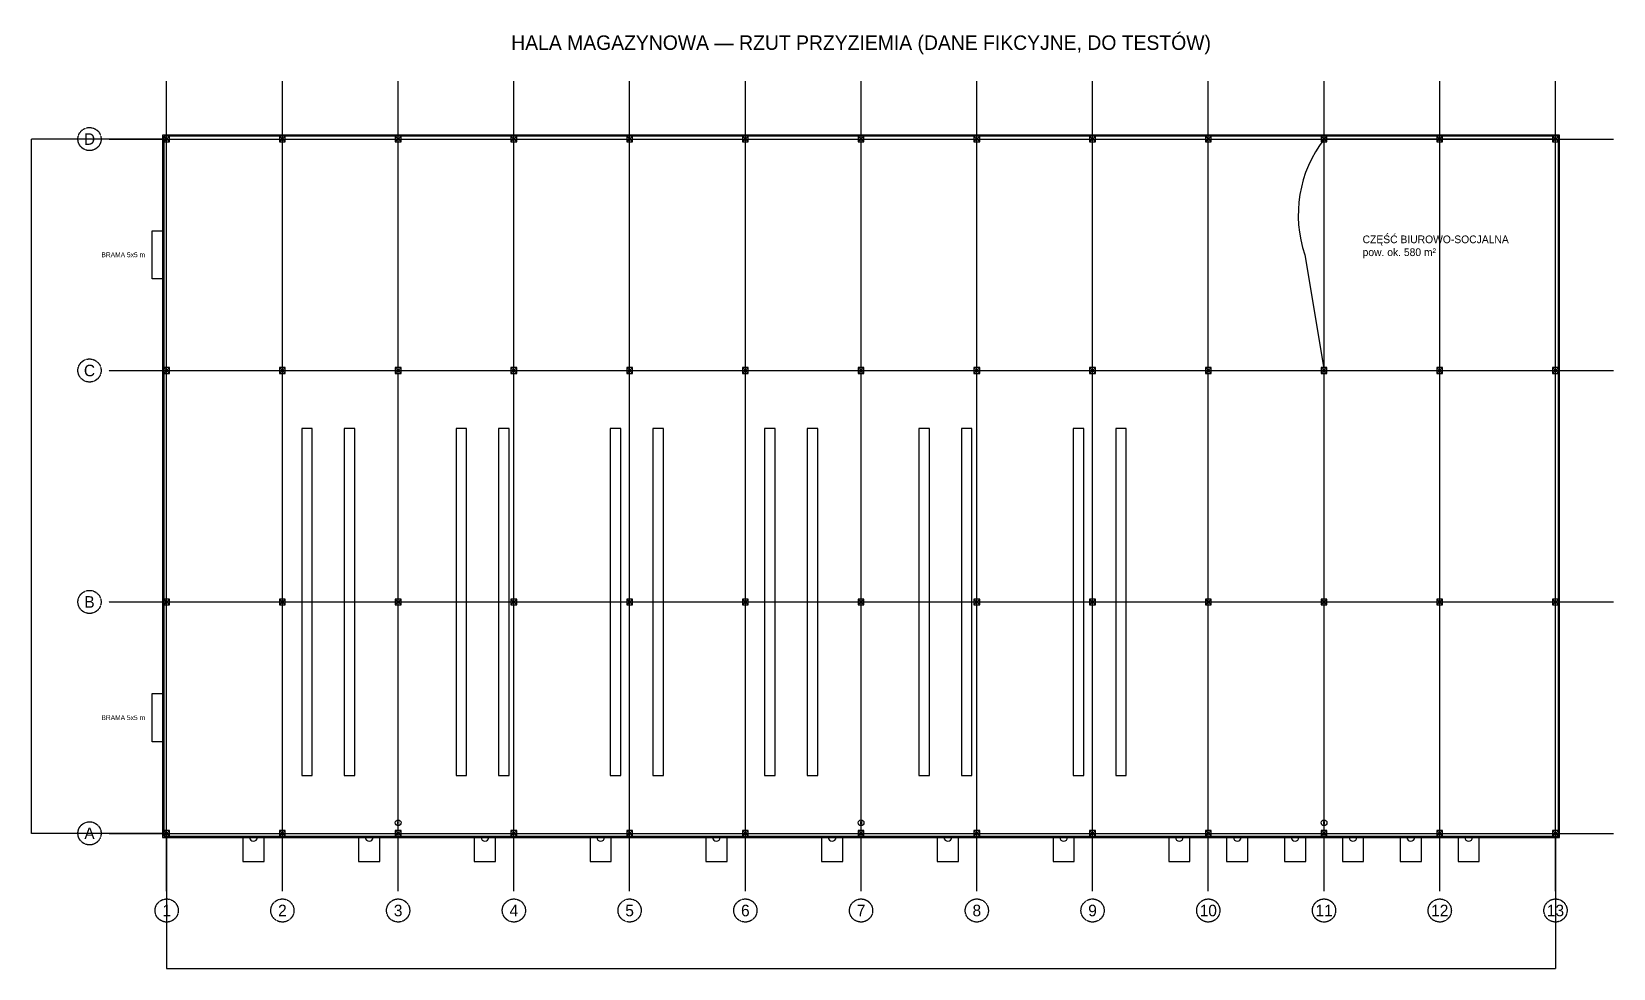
# Model space of a CAD drawing. Header units: millimetres. Extents: x -14000 to 150000, y -14000 to 83141.
import ezdxf
from ezdxf.enums import TextEntityAlignment as Align

# ---------------------------------------------------------------- set-up
doc = ezdxf.new("R2010")
doc.units = ezdxf.units.MM
doc.linetypes.add('DASHDOT', pattern=[3.556, 2.54, -0.508, 0, -0.508])
for name, color, linetype in [('BRAMY', 4, 'CONTINUOUS'), ('OPISY', 7, 'CONTINUOUS'), ('OSIE', 1, 'DASHDOT'), ('REGALY', 8, 'CONTINUOUS'), ('SCIANY', 3, 'CONTINUOUS'), ('SLUPY', 7, 'CONTINUOUS'), ('WYMIARY', 2, 'CONTINUOUS'), ('WYPOSAZENIE', 6, 'CONTINUOUS')]:
    doc.layers.add(name, color=color, linetype=linetype)
doc.styles.add('OpenSansCondensed-Light', font='OpenSansCondensed-Light.ttf')
doc.dimstyles.new('EZDXF', dxfattribs={"dimtxt": 0.25, "dimasz": 0.175, "dimexe": 0.375, "dimexo": 0.125, "dimgap": 0.1, "dimtad": 1, "dimlfac": 100, "dimzin": 12, "dimdsep": 46, "dimtxsty": 'OpenSansCondensed-Light', "dimblk": 'ARCHTICK', "dimcen": 2.5, "dimazin": 3, "dimtfac": 0.5, "dimtmove": 2, "dimatfit": 3})

# ---------------------------------------------------------------- blocks, each defined once
blk = doc.blocks.new('SLUP_600')
for p, q in [((-300, -300), (300, 300)), ((-300, 300), (300, -300))]:
    blk.add_line(p, q)
blk.add_lwpolyline([(-300, -300), (300, -300), (300, 300), (-300, 300)], close=True)
blk = doc.blocks.new('DOK_3000')
blk.add_line((-1500, 0), (1500, 0))
blk.add_lwpolyline([(-1100, 0), (-1100, -2500), (1100, -2500), (1100, 0)])
blk.add_arc((0, 0), 400, 180, 360)
blk = doc.blocks.new('_ARCHTICK')
at = {"color": 0, "linetype": 'BYBLOCK', "const_width": 0.15}
blk.add_lwpolyline([(-0.5, -0.5), (0.5, 0.5)], dxfattribs=at)

msp = doc.modelspace()

# ---------------------------------------------------------------- linework, layer by layer
at = {"layer": 'BRAMY'}
for points in [[(-420, 57500), (-1500, 57500), (-1500, 62500), (-420, 62500)], [(-420, 9500), (-1500, 9500), (-1500, 14500), (-420, 14500)]]:
    msp.add_lwpolyline(points, dxfattribs=at)
at = {"layer": 'OSIE'}
for p, q in [((0, -6000), (0, 78000)), ((12000, -6000), (12000, 78000)), ((24000, -6000), (24000, 78000)), ((36000, -6000), (36000, 78000)), ((48000, -6000), (48000, 78000)), ((60000, -6000), (60000, 78000)), ((72000, -6000), (72000, 78000)), ((84000, -6000), (84000, 78000)), ((96000, -6000), (96000, 78000)), ((108000, -6000), (108000, 78000)), ((120000, -6000), (120000, 78000)), ((132000, -6000), (132000, 78000)), ((144000, -6000), (144000, 78000)), ((-6000, 72000), (150000, 72000)), ((-6000, 48000), (150000, 48000)), ((-6000, 24000), (150000, 24000)), ((-6000, 0), (150000, 0))]:
    msp.add_line(p, q, dxfattribs=at)
for centre in [(-8000, 72000), (-8000, 48000), (-8000, 24000), (-8000, 0), (0, -8000), (12000, -8000), (24000, -8000), (36000, -8000), (48000, -8000), (60000, -8000), (72000, -8000), (84000, -8000), (96000, -8000), (108000, -8000), (120000, -8000), (132000, -8000), (144000, -8000)]:
    msp.add_circle(centre, 1200, dxfattribs=at)
at = {"layer": 'REGALY'}
for points in [[(14000, 6000), (15100, 6000), (15100, 42000), (14000, 42000)], [(18400, 6000), (19500, 6000), (19500, 42000), (18400, 42000)], [(30000, 6000), (31100, 6000), (31100, 42000), (30000, 42000)], [(34400, 6000), (35500, 6000), (35500, 42000), (34400, 42000)], [(46000, 6000), (47100, 6000), (47100, 42000), (46000, 42000)], [(50400, 6000), (51500, 6000), (51500, 42000), (50400, 42000)], [(62000, 6000), (63100, 6000), (63100, 42000), (62000, 42000)], [(66400, 6000), (67500, 6000), (67500, 42000), (66400, 42000)], [(78000, 6000), (79100, 6000), (79100, 42000), (78000, 42000)], [(82400, 6000), (83500, 6000), (83500, 42000), (82400, 42000)], [(94000, 6000), (95100, 6000), (95100, 42000), (94000, 42000)], [(98400, 6000), (99500, 6000), (99500, 42000), (98400, 42000)]]:
    msp.add_lwpolyline(points, close=True, dxfattribs=at)
at = {"layer": 'SCIANY'}
for points in [[(-420, -420), (144420, -420), (144420, 72420), (-420, 72420)], [(-300, -300), (144300, -300), (144300, 72300), (-300, 72300)]]:
    msp.add_lwpolyline(points, close=True, dxfattribs=at)
msp.add_lwpolyline([(120000, 48000), (144000, 48000), (144000, 72000), (120000, 72000, 0.25), (118000, 60000)], format="xyb", close=True, dxfattribs=at)
at = {"layer": 'WYPOSAZENIE'}
for centre in [(24000, 1100), (72000, 1100), (120000, 1100)]:
    msp.add_circle(centre, 300, dxfattribs=at)

# ---------------------------------------------------------------- block references
at = {"layer": 'BRAMY'}
for p in [(9000, -420), (21000, -420), (33000, -420), (45000, -420), (57000, -420), (69000, -420), (81000, -420), (93000, -420), (105000, -420), (111000, -420), (117000, -420), (123000, -420), (129000, -420), (135000, -420)]:
    msp.add_blockref('DOK_3000', p, dxfattribs=at)
at = {"layer": 'SLUPY'}
for p in [(0, 72000), (12000, 72000), (24000, 72000), (36000, 72000), (48000, 72000), (60000, 72000), (72000, 72000), (84000, 72000), (96000, 72000), (108000, 72000), (120000, 72000), (132000, 72000), (144000, 72000), (0, 48000), (12000, 48000), (24000, 48000), (36000, 48000), (48000, 48000), (60000, 48000), (72000, 48000), (84000, 48000), (96000, 48000), (108000, 48000), (120000, 48000), (132000, 48000), (144000, 48000), (0, 24000), (12000, 24000), (24000, 24000), (36000, 24000), (48000, 24000), (60000, 24000), (72000, 24000), (84000, 24000), (96000, 24000), (108000, 24000), (120000, 24000), (132000, 24000), (144000, 24000), (0, 0), (12000, 0), (24000, 0), (36000, 0), (48000, 0), (60000, 0), (72000, 0), (84000, 0), (96000, 0), (108000, 0), (120000, 0), (132000, 0), (144000, 0)]:
    msp.add_blockref('SLUP_600', p, dxfattribs=at)

# ---------------------------------------------------------------- texts
at = {"layer": 'OPISY'}
for s, height, p in [('HALA MAGAZYNOWA — RZUT PRZYZIEMIA (DANE FIKCYJNE, DO TESTÓW)', 1500, (72000, 82000)), ('BRAMA 5x5 m', 500, (-4500, 60000)), ('BRAMA 5x5 m', 500, (-4500, 12000))]:
    msp.add_text(s, height=height, dxfattribs=at).set_placement(p, align=Align.MIDDLE_CENTER)
at = {"layer": 'OPISY', "insert": (124000, 62000), "char_height": 800, "attachment_point": 1}
msp.add_mtext('CZĘŚĆ BIUROWO-SOCJALNA\\Ppow. ok. 580 m²', dxfattribs=at)
at = {"layer": 'OSIE'}
for s, p in [('D', (-8000, 72000)), ('C', (-8000, 48000)), ('B', (-8000, 24000)), ('A', (-8000, 0)), ('1', (0, -8000)), ('2', (12000, -8000)), ('3', (24000, -8000)), ('4', (36000, -8000)), ('5', (48000, -8000)), ('6', (60000, -8000)), ('7', (72000, -8000)), ('8', (84000, -8000)), ('9', (96000, -8000)), ('10', (108000, -8000)), ('11', (120000, -8000)), ('12', (132000, -8000)), ('13', (144000, -8000))]:
    msp.add_text(s, height=1200, dxfattribs=at).set_placement(p, align=Align.MIDDLE_CENTER)
at = {"layer": 'WYPOSAZENIE'}
for p in [(24000, 1100), (72000, 1100), (120000, 1100)]:
    msp.add_text('H', height=300, dxfattribs=at).set_placement(p, align=Align.MIDDLE_CENTER)

# ---------------------------------------------------------------- dimensions: what is measured, and where the dimension line sits
at = {"layer": 'WYMIARY'}
msp.add_linear_dim(base=(-14000, 0), p1=(0, 0), p2=(0, 72000), angle=90, dimstyle='EZDXF', dxfattribs=at).render()
msp.add_linear_dim(base=(0, -14000), p1=(0, 0), p2=(144000, 0), dimstyle='EZDXF', dxfattribs=at).render()

doc.saveas('drawing.dxf')
